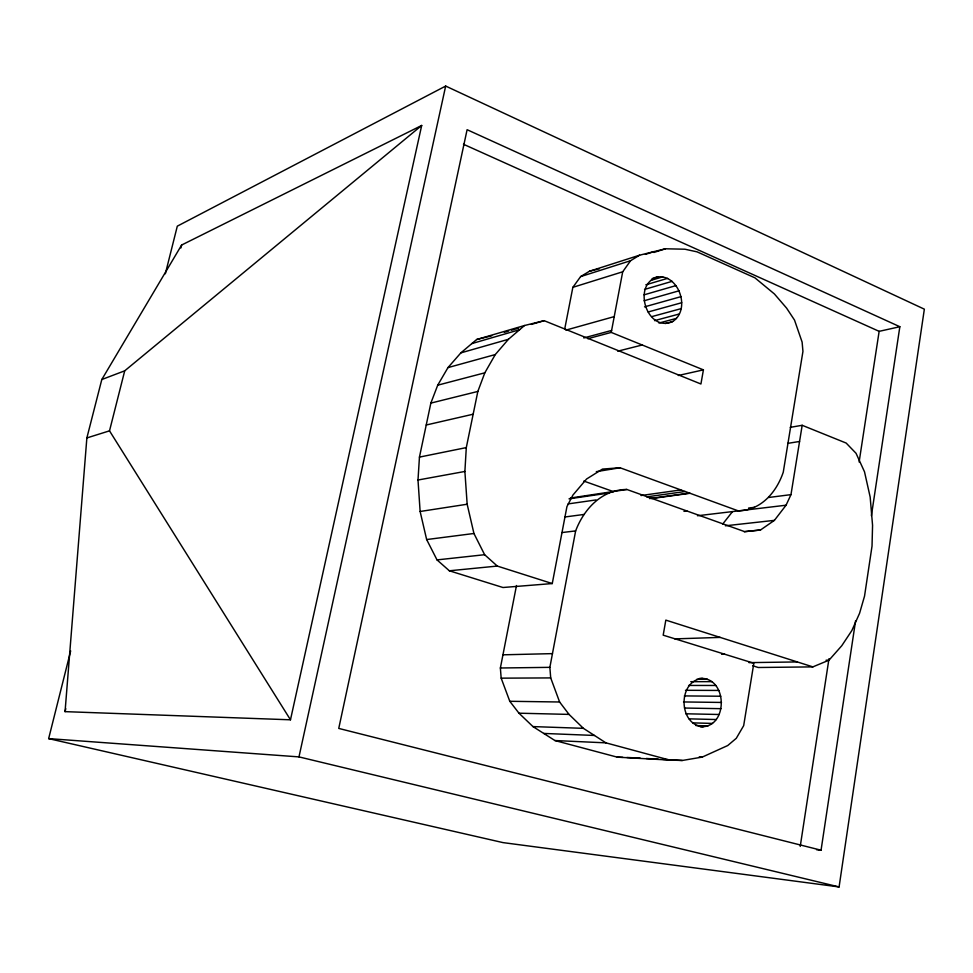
<?xml version="1.0" encoding="UTF-8"?>
<svg xmlns="http://www.w3.org/2000/svg" width="973" height="973" viewBox="0 0 973 973"><rect width="100%" height="100%" fill="white"/><g stroke="black" fill="none" stroke-linecap="round" stroke-linejoin="round"><path stroke-width="1.46" d="M564.705 329.056L572.854 287.339L580.613 276.6L589.431 271.26L639.553 255.206L665.41 248.784L684.907 249.21L697.057 251.849L754.951 277.852L774.386 293.943L786.573 308.088L794.515 320.093L802.117 342.107L802.944 351.411L783.265 472.185C776.454 492.302 760.935 510.497 738.203 510.849L620.032 467.758L602.469 469.083L586.597 478.996L572.89 495.111L566.943 506.592L552.263 583.557L497.3 566.067L484.627 554.707L473.936 533.484L467.162 504.233L464.887 471.455L466.298 447.604L477.84 391.438L484.822 372.817L495.281 354.561L508.417 339.309L524.532 325.505L544.162 320.676L700.925 383.994L703.418 369.862L611.239 332.413L587.801 338.701M552.263 583.557L502.968 587.51L449.356 570.786L437.023 559.901L426.648 539.553L420.129 511.482L418.001 480.017L419.448 457.103L430.857 403.102L437.716 385.186L447.981 367.599L460.849 352.883L476.636 339.528L524.532 325.505M65.057 711.64L86.865 437.935L101.812 379.519L181.635 245.026L421.698 125.456L290.477 719.801L65.057 711.64L65.799 708.697M700.146 726.722C728.789 728.631 727.999 676.211 699.526 678.424M657.857 276.916C631.465 284.08 646.875 333.143 672.598 321.589C692.922 308.465 676.162 267.782 652.08 278.655M70.676 650.901L48.65 738.616L502.992 842.606L839.091 886.938L924.35 309.171L445.67 86.062L177.305 226.162L165.349 273.766M816.542 849.721L821.054 850.207L855.595 620.713M871.394 515.714L899.843 326.721L467.101 129.701L338.75 728.424L821.054 850.207M800.232 846.413L828.984 658.697M859.123 461.98L879.142 331.343L899.843 326.721M744.223 531.708L760.497 529.993L774.411 520.36L786.05 505.218L790.976 494.637L802.178 425.298L846.157 443.056L856.033 453.284L864.51 471.796L870.166 497.033L872.562 525.335L872.027 546.108L864.535 596.133L859.585 613.258L851.837 630.577L841.767 645.731L829.02 660.168L812.869 666.882L758.259 667.502L752.688 665.763M611.239 332.413L622.696 271.795L630.589 260.703L639.553 255.206M812.869 666.882L665.824 620.117L663.185 635.174L753.832 663.245L743.676 725.651L736.293 738.3L727.707 745.549L702.214 757.103L682.304 760.472L669.594 760.059L605.911 742.849L583.399 728.339L569.035 714.401L559.609 701.995L550.706 677.913L549.867 667.344L575.639 530.905C583.97 508.928 601.837 489.601 626.831 489.468L744.625 531.635L760.497 529.993M669.594 760.059L617.235 757.152L554.938 740.55L532.961 726.588L518.974 713.197L509.791 701.29L501.168 678.157L500.377 668.001L516.481 585.527M48.65 738.616L298.979 756.897L445.67 86.062M180.893 247.969L181.635 245.026M290.477 719.801L109.511 430.844L124.714 370.822L421.698 125.456M722.72 524.046L732.45 511.676M101.812 379.519L124.714 370.822M645.403 254.367L654.038 251.606M653.844 252.469L665.41 248.784M580.613 276.6L630.589 260.703M86.865 437.935L109.511 430.844M572.854 287.339L622.696 271.795M651.156 280.309L662.735 276.843M645.853 284.797L667.6 278.351M644.54 289.431L672.136 281.331M504.367 332.304L508.624 331.063M511.47 330.224L518.585 328.156M531.367 324.41L544.162 320.676M471.832 343.591L519.631 329.701M644.041 294.843L676.053 285.576M460.849 352.883L508.417 339.309M644.09 300.766L679.069 290.793M644.527 306.872L680.991 296.643M565.836 330.139L614.218 316.614M648.127 311.992L681.696 302.725M447.981 367.599L495.281 354.561M651.934 316.578L681.136 308.636M583.776 337.947L611.603 330.443M654.525 320.64L679.336 313.987M658.928 323.048L676.43 318.402M665.325 323.51L672.598 321.589M437.716 385.186L484.822 372.817M617.697 351.192L642.216 345.001M589.431 271.26L599.38 268.767M430.857 403.102L477.84 391.438M476.636 339.528L491.718 335.807M426.235 425.006L473.158 414.218M678.303 375.493L703.418 369.862M419.448 457.103L466.298 447.604M570.373 498.042L626.831 489.468M418.001 480.017L464.887 471.455M790.271 427.342L802.178 425.298M702.542 678.412C677.451 680.601 678.169 725.104 703.175 726.807M596.315 471.65L620.032 467.758M787.656 443.384L799.563 441.462M420.129 511.482L467.162 504.233M569.023 498.845L608.928 493.019M568.11 503.905L596.06 499.927M640.976 495.537L680.845 489.93M646.717 496.862L685.187 491.511M649.453 498.577L689.468 493.08M651.484 498.565L690.015 493.275M565.094 516.955L584.128 514.437M426.648 539.553L473.936 533.484M768.621 497.483L790.976 494.637M683.958 511.348L686.926 510.983M748.59 508.052L754.489 507.334M697.471 515.751L786.05 505.218M562.102 532.535L575.639 530.905M725.396 525.797L774.411 520.36M437.023 559.901L484.627 554.707M449.356 570.786L497.3 566.067M674.8 638.884L720.154 637.4M502.956 654.817L552.457 653.625M721.601 654.27L724.642 654.209M826.065 660.217L829.02 660.168M748.979 662.637L797.288 661.932M500.377 668.001L549.867 667.344M501.168 678.157L550.706 677.913M696.826 679.276L707.395 679.239M690.757 681.684L711.932 681.647M688.58 685.442L715.836 685.466M685.491 690.295L718.865 690.441M684.36 695.914L720.798 696.23M683.533 701.947L721.516 702.445M509.791 701.29L559.609 701.995M684.505 708.04L720.969 708.672M685.783 713.781L719.193 714.498M518.974 713.197L569.035 714.401M688.993 718.84L716.31 719.534M692.788 722.878L712.504 723.425M695.902 725.554L708.016 725.907M617.235 757.152L622.769 757.335M626.928 757.468L640.222 758.137M532.961 726.588L583.399 728.339M543.737 733.435L594.442 735.454M554.938 740.55L605.911 742.849M699.186 756.945L702.214 757.103M646.23 758.478L658.259 759.147M662.771 759.39L682.304 760.472M298.979 756.897L839.091 886.938M583.8 481.063L613.562 491.657M463.452 144.247L879.142 331.343"/></g></svg>
